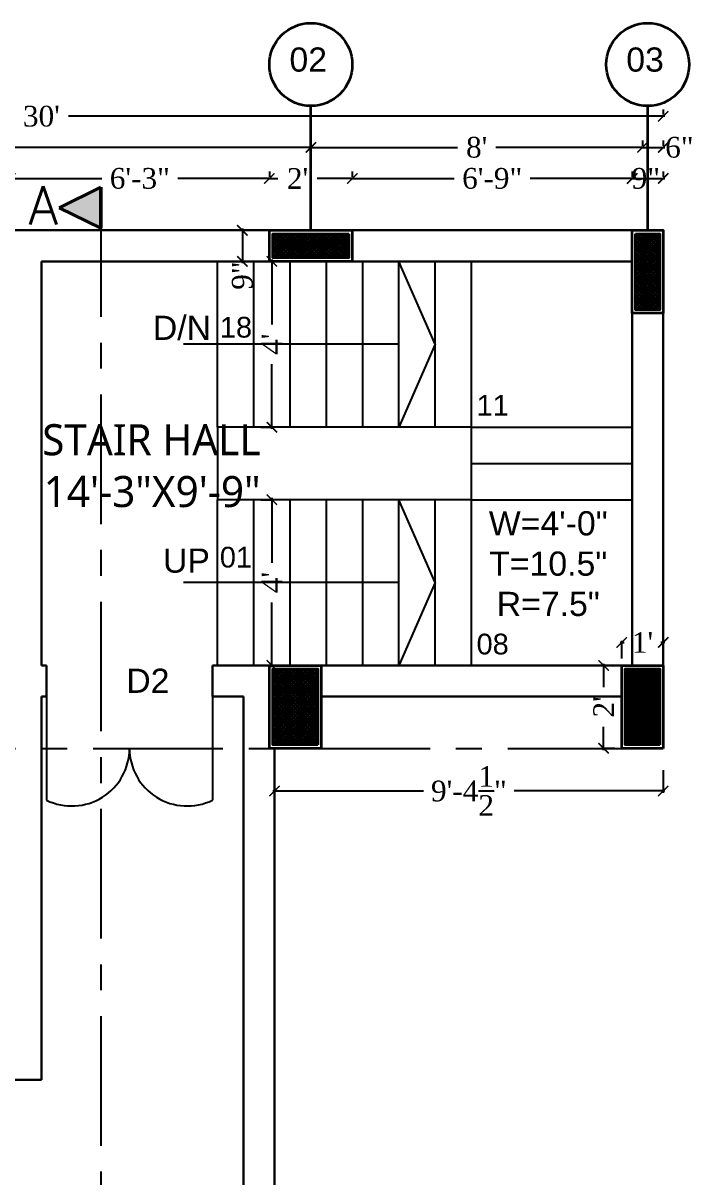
# Model space of a CAD drawing. Header units: inches. Extents: x 137014 to 144844, y -150241 to -148176.
# Drawn here: x 139849.5 to 140043.7, y -149718.4 to -149384.3 of the extents above; entities that cross this region are included whole.
import ezdxf

# ---------------------------------------------------------------- set-up
doc = ezdxf.new("R2010")
doc.units = ezdxf.units.IN
doc.header["$LTSCALE"] = 15
doc.header["$MEASUREMENT"] = 0
doc.header["$PDMODE"] = 2
doc.linetypes.add('CENTER', pattern=[2, 1.25, -0.25, 0.25, -0.25])
doc.linetypes.add('DASHEDX2', pattern=[1.5, 1, -0.5])
doc.layers.get('0').update_dxf_attribs({"linetype": 'CONTINUOUS'})
doc.layers.get('Defpoints').update_dxf_attribs({"linetype": 'CONTINUOUS'})
for name, color, linetype in [('COLUMN', 4, 'CONTINUOUS'), ('Column Hatch', 32, 'CONTINUOUS'), ('dimenion', 8, 'CONTINUOUS'), ('dooted', 7, 'DASHEDX2'), ('HATCH', 252, 'CONTINUOUS'), ('stair', 31, 'CONTINUOUS'), ('TEXT', 2, 'CONTINUOUS'), ('WINDOW', 140, 'CONTINUOUS')]:
    doc.layers.add(name, color=color, linetype=linetype)
for name, color, linetype, lineweight in [('DIMENSION', 251, 'CONTINUOUS', 15), ('tex2', 2, 'CONTINUOUS', 0), ('WALL', 1, 'CONTINUOUS', 30), ('WALLS', 1, 'CONTINUOUS', 50)]:
    doc.layers.add(name, color=color, linetype=linetype, lineweight=lineweight)
doc.styles.add('arial', font='times.ttf')
doc.styles.add('ROMANS', font='romans.shx')
doc.styles.get("Standard").update_dxf_attribs({"font": 'romand.shx', "height": 8})
doc.styles.add('times', font='times.ttf', dxfattribs={"height": 6})
doc.dimstyles.new('NAUMAN', dxfattribs={"dimtxt": 7, "dimasz": 3, "dimexe": 0.5, "dimexo": 2, "dimgap": 3, "dimtad": 0, "dimdec": 1, "dimzin": 0, "dimdsep": 46, "dimlunit": 4, "dimtxsty": 'times', "dimblk1": 'ARCHTICK', "dimblk2": 'ARCHTICK', "dimsah": 1, "dimcen": 0, "dimdle": 0.5, "dimclrd": 256, "dimclre": 256, "dimclrt": 2, "dimadec": 0, "dimazin": 0, "dimtfac": 1, "dimtdec": 1, "dimtix": 1, "dimtofl": 0, "dimtmove": 1, "dimatfit": 3, "dimldrblk": 'ARCHTICK', "dimfxl": 4, "dimtolj": 1, "dimtzin": 0, "dimarcsym": 0})

# ---------------------------------------------------------------- blocks, each defined once
blk = doc.blocks.new('_ARCHTICK')
at = {"color": 0, "linetype": 'ByBlock', "const_width": 0.15}
blk.add_lwpolyline([(-0.5, -0.5), (0.5, 0.5)], dxfattribs=at)
blk = doc.blocks.new('*D839')
at = {"layer": 'Defpoints', "color": 0, "ltscale": 5, "transparency": 16777216}
for p in [(140022.81, -149563.62), (140022.81, -149570.28), (140034.81, -149570.28)]:
    blk.add_point(p, dxfattribs=at)
at = {"layer": 'dimenion', "lineweight": -2, "ltscale": 5, "transparency": 16777216}
for p, q in [((140022.31, -149563.62), (140023.51, -149563.62)), ((140022.81, -149568.28), (140022.81, -149563.12)), ((140035.31, -149563.62), (140034.12, -149563.62)), ((140034.81, -149568.28), (140034.81, -149563.12))]:
    blk.add_line(p, q, dxfattribs=at)
at = {"layer": 'dimenion', "lineweight": -2, "ltscale": 5, "transparency": 16777216, "xscale": 3, "yscale": 3, "zscale": 3, "rotation": 180}
blk.add_blockref('_ARCHTICK', (140022.81, -149563.62), dxfattribs=at)
at = {"layer": 'dimenion', "lineweight": -2, "ltscale": 5, "transparency": 16777216, "xscale": 3, "yscale": 3, "zscale": 3}
blk.add_blockref('_ARCHTICK', (140034.81, -149563.62), dxfattribs=at)
at = {"layer": 'dimenion', "color": 2, "ltscale": 5, "transparency": 16777216, "insert": (140028.81, -149563.62), "char_height": 6, "attachment_point": 5, "style": 'times'}
blk.add_mtext("\\A1;1'", dxfattribs=at)
blk = doc.blocks.new('*D840')
at = {"layer": 'Defpoints', "color": 0, "ltscale": 5, "transparency": 16777216}
for p in [(140022.81, -149570.28), (140017.56, -149594.28), (140022.81, -149594.28)]:
    blk.add_point(p, dxfattribs=at)
at = {"layer": 'dimenion', "lineweight": -2, "ltscale": 5, "transparency": 16777216}
for p, q in [((140020.81, -149570.28), (140017.06, -149570.28)), ((140017.56, -149569.78), (140017.56, -149576.55)), ((140017.56, -149594.78), (140017.56, -149588.01)), ((140020.81, -149594.28), (140017.06, -149594.28))]:
    blk.add_line(p, q, dxfattribs=at)
at = {"layer": 'dimenion', "lineweight": -2, "ltscale": 5, "transparency": 16777216, "xscale": 3, "yscale": 3, "zscale": 3}
for p, rotation in [((140017.56, -149570.28), 90), ((140017.56, -149594.28), 270)]:
    blk.add_blockref('_ARCHTICK', p, dxfattribs=dict(at, rotation=rotation))
at = {"layer": 'dimenion', "color": 2, "ltscale": 5, "transparency": 16777216, "insert": (140017.56, -149582.28), "char_height": 6, "attachment_point": 5, "rotation": 90, "style": 'times'}
blk.add_mtext("\\A1;2'", dxfattribs=at)
blk = doc.blocks.new('*D841')
at = {"layer": 'Defpoints', "color": 0, "ltscale": 5, "transparency": 16777216}
for p in [(139916.8, -149444.28), (139912.99, -149453.28), (139916.8, -149453.28)]:
    blk.add_point(p, dxfattribs=at)
at = {"layer": 'dimenion', "lineweight": -2, "ltscale": 5, "transparency": 16777216}
for p, q in [((139914.8, -149444.28), (139912.49, -149444.28)), ((139912.99, -149443.78), (139912.99, -149453.78)), ((139914.8, -149453.28), (139912.49, -149453.28))]:
    blk.add_line(p, q, dxfattribs=at)
at = {"layer": 'dimenion', "lineweight": -2, "ltscale": 5, "transparency": 16777216, "xscale": 3, "yscale": 3, "zscale": 3}
for p, rotation in [((139912.99, -149444.28), 90), ((139912.99, -149453.28), 270)]:
    blk.add_blockref('_ARCHTICK', p, dxfattribs=dict(at, rotation=rotation))
at = {"layer": 'dimenion', "color": 2, "ltscale": 5, "transparency": 16777216, "insert": (139912.99, -149457.4), "char_height": 6, "attachment_point": 5, "rotation": 90, "style": 'times'}
blk.add_mtext('\\A1;9"', dxfattribs=at)
blk = doc.blocks.new('ddd')
at = {"layer": 'Column Hatch', "lineweight": 35}
h = blk.add_hatch(dxfattribs=at)
h.set_pattern_fill('ANSI37', color=256, scale=6, angle=270)
h.paths.add_polyline_path([(1, -23), (11, -23), (11, -1), (1, -1)])
at = {"layer": 'COLUMN', "lineweight": 35}
blk.add_lwpolyline([(0, -24), (12, -24), (12, 0), (0, 0)], close=True, dxfattribs=at)
at = {"layer": 'Column Hatch', "lineweight": 35}
blk.add_lwpolyline([(1, -23), (11, -23), (11, -1), (1, -1)], close=True, dxfattribs=at)
blk = doc.blocks.new('*D842')
at = {"layer": 'Defpoints', "color": 0, "ltscale": 5, "transparency": 16777216}
for p in [(139922.31, -149594.28), (140034.81, -149594.28), (139922.31, -149606.62)]:
    blk.add_point(p, dxfattribs=at)
at = {"layer": 'HATCH', "lineweight": -2, "ltscale": 5, "transparency": 16777216}
for p, q in [((139922.31, -149600.62), (139922.31, -149607.12)), ((140034.81, -149600.62), (140034.81, -149607.12)), ((139921.81, -149606.62), (139965.43, -149606.62)), ((140035.31, -149606.62), (139991.7, -149606.62))]:
    blk.add_line(p, q, dxfattribs=at)
at = {"layer": 'HATCH', "lineweight": -2, "ltscale": 5, "transparency": 16777216, "xscale": 3, "yscale": 3, "zscale": 3, "rotation": 180}
blk.add_blockref('_ARCHTICK', (139922.31, -149606.62), dxfattribs=at)
at = {"layer": 'HATCH', "lineweight": -2, "ltscale": 5, "transparency": 16777216, "xscale": 3, "yscale": 3, "zscale": 3}
blk.add_blockref('_ARCHTICK', (140034.81, -149606.62), dxfattribs=at)
at = {"layer": 'HATCH', "color": 2, "ltscale": 5, "transparency": 16777216, "insert": (139978.56, -149606.62), "char_height": 6, "attachment_point": 5, "style": 'times'}
blk.add_mtext('\\A1;9\'-4{\\H1.000000x;\\S1/2;}"', dxfattribs=at)
blk = doc.blocks.new('*D851')
at = {"layer": 'Defpoints', "color": 0, "ltscale": 5, "transparency": 16777216}
for p in [(139845.81, -149429.28), (139920.81, -149429.28), (139920.81, -149429.28)]:
    blk.add_point(p, dxfattribs=at)
at = {"layer": 'HATCH', "lineweight": -2, "ltscale": 5, "transparency": 16777216}
for p, q in [((139845.81, -149427.28), (139845.81, -149428.78)), ((139920.81, -149427.28), (139920.81, -149428.78)), ((139845.31, -149429.28), (139872.29, -149429.28)), ((139921.31, -149429.28), (139894.34, -149429.28))]:
    blk.add_line(p, q, dxfattribs=at)
at = {"layer": 'HATCH', "lineweight": -2, "ltscale": 5, "transparency": 16777216, "xscale": 3, "yscale": 3, "zscale": 3, "rotation": 180}
blk.add_blockref('_ARCHTICK', (139845.81, -149429.28), dxfattribs=at)
at = {"layer": 'HATCH', "lineweight": -2, "ltscale": 5, "transparency": 16777216, "xscale": 3, "yscale": 3, "zscale": 3}
blk.add_blockref('_ARCHTICK', (139920.81, -149429.28), dxfattribs=at)
at = {"layer": 'HATCH', "color": 2, "ltscale": 5, "transparency": 16777216, "insert": (139883.31, -149429.28), "char_height": 6, "attachment_point": 5, "style": 'times'}
blk.add_mtext('\\A1;6\'-3"', dxfattribs=at)
blk = doc.blocks.new('*D852')
at = {"layer": 'Defpoints', "color": 0, "ltscale": 5, "transparency": 16777216}
for p in [(139920.81, -149429.28), (139944.81, -149429.28), (139944.81, -149429.28)]:
    blk.add_point(p, dxfattribs=at)
at = {"layer": 'HATCH', "lineweight": -2, "ltscale": 5, "transparency": 16777216}
for p, q in [((139920.81, -149427.28), (139920.81, -149428.78)), ((139944.81, -149427.28), (139944.81, -149428.78)), ((139920.31, -149429.28), (139923.23, -149429.28)), ((139945.31, -149429.28), (139934.69, -149429.28))]:
    blk.add_line(p, q, dxfattribs=at)
at = {"layer": 'HATCH', "lineweight": -2, "ltscale": 5, "transparency": 16777216, "xscale": 3, "yscale": 3, "zscale": 3, "rotation": 180}
blk.add_blockref('_ARCHTICK', (139920.81, -149429.28), dxfattribs=at)
at = {"layer": 'HATCH', "lineweight": -2, "ltscale": 5, "transparency": 16777216, "xscale": 3, "yscale": 3, "zscale": 3}
blk.add_blockref('_ARCHTICK', (139944.81, -149429.28), dxfattribs=at)
at = {"layer": 'HATCH', "color": 2, "ltscale": 5, "transparency": 16777216, "insert": (139928.96, -149429.28), "char_height": 6, "attachment_point": 5, "style": 'times'}
blk.add_mtext("\\A1;2'", dxfattribs=at)
blk = doc.blocks.new('*D853')
at = {"layer": 'Defpoints', "color": 0, "ltscale": 5, "transparency": 16777216}
for p in [(139944.81, -149429.28), (140025.81, -149429.28), (140025.81, -149429.28)]:
    blk.add_point(p, dxfattribs=at)
at = {"layer": 'HATCH', "lineweight": -2, "ltscale": 5, "transparency": 16777216}
for p, q in [((139944.81, -149427.28), (139944.81, -149428.78)), ((140025.81, -149427.28), (140025.81, -149428.78)), ((139944.31, -149429.28), (139974.29, -149429.28)), ((140026.31, -149429.28), (139996.34, -149429.28))]:
    blk.add_line(p, q, dxfattribs=at)
at = {"layer": 'HATCH', "lineweight": -2, "ltscale": 5, "transparency": 16777216, "xscale": 3, "yscale": 3, "zscale": 3, "rotation": 180}
blk.add_blockref('_ARCHTICK', (139944.81, -149429.28), dxfattribs=at)
at = {"layer": 'HATCH', "lineweight": -2, "ltscale": 5, "transparency": 16777216, "xscale": 3, "yscale": 3, "zscale": 3}
blk.add_blockref('_ARCHTICK', (140025.81, -149429.28), dxfattribs=at)
at = {"layer": 'HATCH', "color": 2, "ltscale": 5, "transparency": 16777216, "insert": (139985.31, -149429.28), "char_height": 6, "attachment_point": 5, "style": 'times'}
blk.add_mtext('\\A1;6\'-9"', dxfattribs=at)
blk = doc.blocks.new('*D854')
at = {"layer": 'Defpoints', "color": 0, "ltscale": 5, "transparency": 16777216}
for p in [(140025.81, -149429.28), (140034.81, -149429.28), (140034.81, -149429.28)]:
    blk.add_point(p, dxfattribs=at)
at = {"layer": 'HATCH', "lineweight": -2, "ltscale": 5, "transparency": 16777216}
for p, q in [((140025.81, -149427.28), (140025.81, -149428.78)), ((140034.81, -149427.28), (140034.81, -149428.78)), ((140025.31, -149429.28), (140035.31, -149429.28))]:
    blk.add_line(p, q, dxfattribs=at)
at = {"layer": 'HATCH', "lineweight": -2, "ltscale": 5, "transparency": 16777216, "xscale": 3, "yscale": 3, "zscale": 3, "rotation": 180}
blk.add_blockref('_ARCHTICK', (140025.81, -149429.28), dxfattribs=at)
at = {"layer": 'HATCH', "lineweight": -2, "ltscale": 5, "transparency": 16777216, "xscale": 3, "yscale": 3, "zscale": 3}
blk.add_blockref('_ARCHTICK', (140034.81, -149429.28), dxfattribs=at)
at = {"layer": 'HATCH', "color": 2, "ltscale": 5, "transparency": 16777216, "insert": (140029.79, -149429.28), "char_height": 6, "attachment_point": 5, "style": 'times'}
blk.add_mtext('\\A1;9"', dxfattribs=at)
blk = doc.blocks.new('*D855')
at = {"layer": 'Defpoints', "color": 0, "ltscale": 5, "transparency": 16777216}
for p in [(139682.31, -149420.28), (139932.81, -149420.28), (139932.81, -149420.28)]:
    blk.add_point(p, dxfattribs=at)
at = {"layer": 'HATCH', "lineweight": -2, "ltscale": 5, "transparency": 16777216}
for p, q in [((139681.81, -149420.28), (139789.92, -149420.28)), ((139682.31, -149418.28), (139682.31, -149419.78)), ((139933.31, -149420.28), (139825.21, -149420.28)), ((139932.81, -149418.28), (139932.81, -149419.78))]:
    blk.add_line(p, q, dxfattribs=at)
at = {"layer": 'HATCH', "lineweight": -2, "ltscale": 5, "transparency": 16777216, "xscale": 3, "yscale": 3, "zscale": 3, "rotation": 180}
blk.add_blockref('_ARCHTICK', (139682.31, -149420.28), dxfattribs=at)
at = {"layer": 'HATCH', "lineweight": -2, "ltscale": 5, "transparency": 16777216, "xscale": 3, "yscale": 3, "zscale": 3}
blk.add_blockref('_ARCHTICK', (139932.81, -149420.28), dxfattribs=at)
at = {"layer": 'HATCH', "color": 2, "ltscale": 5, "transparency": 16777216, "insert": (139807.56, -149420.28), "char_height": 6, "attachment_point": 5, "style": 'times'}
blk.add_mtext('\\A1;20\'-10{\\H1.000000x;\\S1/2;}"', dxfattribs=at)
blk = doc.blocks.new('*D856')
at = {"layer": 'Defpoints', "color": 0, "ltscale": 5, "transparency": 16777216}
for p in [(139932.81, -149420.28), (140028.81, -149420.28), (140028.81, -149420.28)]:
    blk.add_point(p, dxfattribs=at)
at = {"layer": 'HATCH', "lineweight": -2, "ltscale": 5, "transparency": 16777216}
for p, q in [((139932.31, -149420.28), (139975.26, -149420.28)), ((139932.81, -149418.28), (139932.81, -149419.78)), ((140029.31, -149420.28), (139986.37, -149420.28)), ((140028.81, -149418.28), (140028.81, -149419.78))]:
    blk.add_line(p, q, dxfattribs=at)
at = {"layer": 'HATCH', "lineweight": -2, "ltscale": 5, "transparency": 16777216, "xscale": 3, "yscale": 3, "zscale": 3, "rotation": 180}
blk.add_blockref('_ARCHTICK', (139932.81, -149420.28), dxfattribs=at)
at = {"layer": 'HATCH', "lineweight": -2, "ltscale": 5, "transparency": 16777216, "xscale": 3, "yscale": 3, "zscale": 3}
blk.add_blockref('_ARCHTICK', (140028.81, -149420.28), dxfattribs=at)
at = {"layer": 'HATCH', "color": 2, "ltscale": 5, "transparency": 16777216, "insert": (139980.81, -149420.28), "char_height": 6, "attachment_point": 5, "style": 'times'}
blk.add_mtext("\\A1;8'", dxfattribs=at)
blk = doc.blocks.new('*D857')
at = {"layer": 'Defpoints', "color": 0, "ltscale": 5, "transparency": 16777216}
for p in [(140028.81, -149420.28), (140034.81, -149420.28), (140034.81, -149420.28)]:
    blk.add_point(p, dxfattribs=at)
at = {"layer": 'HATCH', "lineweight": -2, "ltscale": 5, "transparency": 16777216}
for p, q in [((140028.31, -149420.28), (140035.31, -149420.28)), ((140028.81, -149418.28), (140028.81, -149419.78)), ((140034.81, -149418.28), (140034.81, -149419.78))]:
    blk.add_line(p, q, dxfattribs=at)
at = {"layer": 'HATCH', "lineweight": -2, "ltscale": 5, "transparency": 16777216, "xscale": 3, "yscale": 3, "zscale": 3, "rotation": 180}
blk.add_blockref('_ARCHTICK', (140028.81, -149420.28), dxfattribs=at)
at = {"layer": 'HATCH', "lineweight": -2, "ltscale": 5, "transparency": 16777216, "xscale": 3, "yscale": 3, "zscale": 3}
blk.add_blockref('_ARCHTICK', (140034.81, -149420.28), dxfattribs=at)
at = {"layer": 'HATCH', "color": 2, "ltscale": 5, "transparency": 16777216, "insert": (140039.49, -149420.28), "char_height": 6, "attachment_point": 5, "style": 'times'}
blk.add_mtext('\\A1;6"', dxfattribs=at)
blk = doc.blocks.new('*D861')
at = {"layer": 'Defpoints', "color": 0, "ltscale": 5, "transparency": 16777216}
for p in [(139674.81, -149411.28), (140034.81, -149411.28), (140034.81, -149411.28)]:
    blk.add_point(p, dxfattribs=at)
at = {"layer": 'HATCH', "lineweight": -2, "ltscale": 5, "transparency": 16777216}
for p, q in [((139674.31, -149411.28), (139846.95, -149411.28)), ((139674.81, -149409.28), (139674.81, -149410.78)), ((140035.31, -149411.28), (139862.67, -149411.28)), ((140034.81, -149409.28), (140034.81, -149410.78))]:
    blk.add_line(p, q, dxfattribs=at)
at = {"layer": 'HATCH', "lineweight": -2, "ltscale": 5, "transparency": 16777216, "xscale": 3, "yscale": 3, "zscale": 3, "rotation": 180}
blk.add_blockref('_ARCHTICK', (139674.81, -149411.28), dxfattribs=at)
at = {"layer": 'HATCH', "lineweight": -2, "ltscale": 5, "transparency": 16777216, "xscale": 3, "yscale": 3, "zscale": 3}
blk.add_blockref('_ARCHTICK', (140034.81, -149411.28), dxfattribs=at)
at = {"layer": 'HATCH', "color": 2, "ltscale": 5, "transparency": 16777216, "insert": (139854.81, -149411.28), "char_height": 6, "attachment_point": 5, "style": 'times'}
blk.add_mtext("\\A1;30'", dxfattribs=at)
blk = doc.blocks.new('*D979')
at = {"layer": 'Defpoints', "color": 0, "ltscale": 5, "transparency": 16777216}
for p in [(139916.31, -149453.28), (139916.31, -149501.28), (139921.54, -149501.28)]:
    blk.add_point(p, dxfattribs=at)
at = {"layer": 'dimenion', "lineweight": -2, "ltscale": 5, "transparency": 16777216}
for p, q in [((139918.31, -149453.28), (139922.04, -149453.28)), ((139921.54, -149452.78), (139921.54, -149471.53)), ((139921.54, -149501.78), (139921.54, -149483.04)), ((139918.31, -149501.28), (139922.04, -149501.28))]:
    blk.add_line(p, q, dxfattribs=at)
at = {"layer": 'dimenion', "lineweight": -2, "ltscale": 5, "transparency": 16777216, "xscale": 3, "yscale": 3, "zscale": 3}
for p, rotation in [((139921.54, -149453.28), 90), ((139921.54, -149501.28), 270)]:
    blk.add_blockref('_ARCHTICK', p, dxfattribs=dict(at, rotation=rotation))
at = {"layer": 'dimenion', "color": 2, "ltscale": 5, "transparency": 16777216, "insert": (139921.54, -149477.28), "char_height": 6, "attachment_point": 5, "rotation": 90, "style": 'times'}
blk.add_mtext("\\A1;4'", dxfattribs=at)
blk = doc.blocks.new('*D980')
at = {"layer": 'Defpoints', "color": 0, "ltscale": 5, "transparency": 16777216}
for p in [(139916.31, -149522.28), (139916.31, -149570.28), (139921.54, -149570.28)]:
    blk.add_point(p, dxfattribs=at)
at = {"layer": 'dimenion', "lineweight": -2, "ltscale": 5, "transparency": 16777216}
for p, q in [((139918.31, -149522.28), (139922.04, -149522.28)), ((139921.54, -149521.78), (139921.54, -149540.53)), ((139921.54, -149570.78), (139921.54, -149552.04)), ((139918.31, -149570.28), (139922.04, -149570.28))]:
    blk.add_line(p, q, dxfattribs=at)
at = {"layer": 'dimenion', "lineweight": -2, "ltscale": 5, "transparency": 16777216, "xscale": 3, "yscale": 3, "zscale": 3}
for p, rotation in [((139921.54, -149522.28), 90), ((139921.54, -149570.28), 270)]:
    blk.add_blockref('_ARCHTICK', p, dxfattribs=dict(at, rotation=rotation))
at = {"layer": 'dimenion', "color": 2, "ltscale": 5, "transparency": 16777216, "insert": (139921.54, -149546.28), "char_height": 6, "attachment_point": 5, "rotation": 90, "style": 'times'}
blk.add_mtext("\\A1;4'", dxfattribs=at)

msp = doc.modelspace()

# ---------------------------------------------------------------- hatches: boundary and pattern name
at = {"layer": 'Column Hatch', "lineweight": 35}
h = msp.add_hatch(dxfattribs=at)
h.set_pattern_fill('ANSI37', color=256, scale=0.25, angle=-90)
h.set_pattern_definition([(315, (139785.8148, -149444.28335), (0.561266, 0.561266), []), (45, (139785.8148, -149444.28335), (-0.561266, 0.561266), [])])
h.paths.add_polyline_path([(139943.81484, -149445.28335), (139943.81484, -149452.28335), (139921.81484, -149452.28335), (139921.81484, -149445.28335)])
h = msp.add_hatch(dxfattribs=at)
h.set_pattern_fill('ANSI37', color=256, scale=0.25)
h.set_pattern_definition([(45, (140025.8148, -149603.28335), (-0.561266, 0.561266), []), (135, (140025.8148, -149603.28335), (-0.561266, -0.561266), [])])
h.paths.add_polyline_path([(140026.81484, -149445.28335), (140033.81484, -149445.28335), (140033.81484, -149467.28335), (140026.81484, -149467.28335)])
h = msp.add_hatch(dxfattribs=at)
h.set_pattern_fill('ANSI37', color=256, scale=0.25)
h.set_pattern_definition([(45, (139776.8148, -149570.28335), (-0.561266, 0.561266), []), (135, (139776.8148, -149570.28335), (-0.561266, -0.561266), [])])
h.paths.add_polyline_path([(139934.81484, -149593.28335), (139921.81484, -149593.28335), (139921.81484, -149571.28335), (139934.81484, -149571.28335)])
at = {"layer": 'DIMENSION', "ltscale": 5}
msp.add_hatch(color=256, dxfattribs=at).paths.add_polyline_path([(139859.99432, -149437.76768), (139872.02182, -149443.70439), (139872.02182, -149431.83098)])

# ---------------------------------------------------------------- linework, layer by layer
at = {"layer": 'COLUMN', "lineweight": 35}
msp.add_line((139932.81484, -149444.28335), (139932.81484, -149408.28335), dxfattribs=at)
msp.add_lwpolyline([(140030.31484, -149444.28335), (140030.31484, -149408.28335)], dxfattribs=at)
for points in [[(139944.81484, -149444.28335), (139944.81484, -149453.28335), (139920.81484, -149453.28335), (139920.81484, -149444.28335)], [(140025.81484, -149444.28335), (140034.81484, -149444.28335), (140034.81484, -149468.28335), (140025.81484, -149468.28335)], [(139935.81484, -149594.28335), (139920.81484, -149594.28335), (139920.81484, -149570.28335), (139935.81484, -149570.28335)]]:
    msp.add_lwpolyline(points, close=True, dxfattribs=at)
for centre in [(139932.81484, -149396.28335), (140030.31484, -149396.28335)]:
    msp.add_circle(centre, 12, dxfattribs=at)
at = {"layer": 'Column Hatch', "lineweight": 35}
for points in [[(139943.81484, -149445.28335), (139943.81484, -149452.28335), (139921.81484, -149452.28335), (139921.81484, -149445.28335)], [(140026.81484, -149445.28335), (140033.81484, -149445.28335), (140033.81484, -149467.28335), (140026.81484, -149467.28335)], [(139934.81484, -149593.28335), (139921.81484, -149593.28335), (139921.81484, -149571.28335), (139934.81484, -149571.28335)]]:
    msp.add_lwpolyline(points, close=True, dxfattribs=at)
at = {"layer": 'dooted', "linetype": 'CENTER', "ltscale": 2}
for p, q in [((139872.02182, -149431.83098), (139872.02182, -150215.89934)), ((139689.81484, -149594.28335), (140025.81484, -149594.28335))]:
    msp.add_line(p, q, dxfattribs=at)
at = {"layer": 'stair'}
for p, q in [((139905.81484, -149501.28335), (139905.81484, -149453.28335)), ((139916.31484, -149501.28335), (139916.31484, -149453.28335)), ((139926.81484, -149501.28335), (139926.81484, -149453.28335)), ((139937.31484, -149501.28335), (139937.31484, -149453.28335)), ((139947.81484, -149501.28335), (139947.81484, -149453.28335)), ((139958.31484, -149501.28335), (139958.31484, -149453.28335)), ((139968.81484, -149477.28335), (139958.31484, -149453.28335)), ((139968.81484, -149501.28335), (139968.81484, -149453.28335)), ((139979.31484, -149501.28335), (139979.31484, -149453.28335)), ((139958.31484, -149477.28335), (139895.92958, -149477.28335)), ((139968.81484, -149477.28335), (139958.31484, -149501.28335)), ((139979.31484, -149501.28335), (139905.81484, -149501.28335)), ((139905.81484, -149501.28335), (139905.81484, -149522.28335)), ((139979.31484, -149501.28335), (140025.81484, -149501.28335)), ((139979.31484, -149522.28335), (139979.31484, -149501.28335)), ((139979.31484, -149511.78335), (140025.81484, -149511.78335)), ((139905.81484, -149570.28335), (139905.81484, -149522.28335)), ((139979.31484, -149522.28335), (139905.81484, -149522.28335)), ((139916.31484, -149570.28335), (139916.31484, -149522.28335)), ((139926.81484, -149570.28335), (139926.81484, -149522.28335)), ((139937.31484, -149570.28335), (139937.31484, -149522.28335)), ((139947.81484, -149570.28335), (139947.81484, -149522.28335)), ((139958.31484, -149570.28335), (139958.31484, -149522.28335)), ((139968.81484, -149546.28335), (139958.31484, -149522.28335)), ((139968.81484, -149570.28335), (139968.81484, -149522.28335)), ((139979.31484, -149570.28335), (139979.31484, -149522.28335)), ((139979.31484, -149522.28335), (140025.81484, -149522.28335)), ((139958.31484, -149546.28335), (139895.92958, -149546.28335)), ((139968.81484, -149546.28335), (139958.31484, -149570.28335))]:
    msp.add_line(p, q, dxfattribs=at)
at = {"layer": 'WALL'}
for p, q in [((139920.81484, -149444.28335), (139845.81484, -149444.28335)), ((140025.81484, -149444.28335), (139944.81484, -149444.28335)), ((139920.81484, -149453.28335), (139854.81484, -149453.28335)), ((139854.81484, -149570.28335), (139854.81484, -149453.28335)), ((139944.81484, -149453.28335), (140025.81484, -149453.28335)), ((140025.81484, -149570.28335), (140025.81484, -149468.28335)), ((140034.81484, -149588.28335), (140034.81484, -149468.28335)), ((139854.81484, -149570.28335), (139856.31484, -149570.28335)), ((139856.31484, -149570.28335), (139856.31484, -149579.28335)), ((139904.31484, -149570.28335), (140025.81484, -149570.28335)), ((139904.31484, -149570.28335), (139904.31484, -149579.28335)), ((139929.81484, -149570.28335), (139920.81484, -149570.28335)), ((139856.31484, -149579.28335), (139854.81484, -149579.28335)), ((139854.81484, -149690.28335), (139854.81484, -149579.28335)), ((139904.31484, -149579.28335), (139913.31484, -149579.28335)), ((139913.31484, -149741.28335), (139913.31484, -149579.28335)), ((139935.81484, -149579.28335), (140022.81484, -149579.28335)), ((139922.31484, -149732.28335), (139922.31484, -149594.28335)), ((139731.81484, -149690.28335), (139854.81484, -149690.28335))]:
    msp.add_line(p, q, dxfattribs=at)
at = {"layer": 'WALLS', "ltscale": 5}
for p, q in [((139859.99432, -149437.76768), (139872.02182, -149431.83098)), ((139872.02182, -149443.70439), (139872.02182, -149431.83098)), ((139872.02182, -149443.70439), (139859.99432, -149437.76768))]:
    msp.add_line(p, q, dxfattribs=at)
at = {"layer": 'WINDOW'}
for p, q in [((139856.31484, -149579.28335), (139856.31484, -149609.28335)), ((139904.31484, -149579.28335), (139904.31484, -149609.28335))]:
    msp.add_line(p, q, dxfattribs=at)
for centre, start, end in [((139863.62734, -149594.28335), 244.0107664, 0), ((139897.00234, -149594.28335), 180, 295.9892336)]:
    msp.add_arc(centre, 16.6875, start, end, dxfattribs=at)

# ---------------------------------------------------------------- block references
at = {"layer": 'COLUMN', "xscale": -1}
msp.add_blockref('ddd', (140034.81484, -149570.28335), dxfattribs=at)

# ---------------------------------------------------------------- texts
at = {"layer": 'tex2', "char_height": 7, "attachment_point": 5, "style": 'arial'}
for s, insert in [('{\\fArial|b0|i0|c0|p34;02}', (139932.05418, -149394.89448)), ('{\\fArial|b0|i0|c0|p34;03}', (140029.55418, -149394.89448)), ('{\\fArial|b0|i0|c0|p34;W=4\'-0"\\PT=10.5"\\PR=7.5"}', (140001.53608, -149540.84293)), ('{\\fArial|b0|i0|c0|p34;UP}', (139896.81125, -149539.97329)), ('{\\fArial|b0|i0|c0|p34;D2}', (139885.63555, -149574.71161))]:
    msp.add_mtext(s, dxfattribs=dict(at, insert=insert))
at = {"layer": 'tex2', "width": 31.2334731, "attachment_point": 5, "style": 'arial'}
for s, insert, char_height in [('{\\fArial|b0|i0|c0|p34;D/N}', (139895.50987, -149472.56672), 7), ('{\\fArial|b0|i0|c0|p34;18}', (139911.13344, -149472.38871), 6), ('{\\fArial|b0|i0|c0|p34;11}', (139985.44334, -149494.97065), 6), ('{\\fArial|b0|i0|c0|p34;01}', (139911.13344, -149538.96634), 6), ('{\\fArial|b0|i0|c0|p34;08}', (139985.44334, -149564.12667), 6)]:
    msp.add_mtext(s, dxfattribs=dict(at, insert=insert, char_height=char_height))
at = {"layer": 'TEXT', "style": 'ROMANS'}
msp.add_text('A', height=11.088, dxfattribs=at).set_placement((139851.08088, -149442.61719))
at = {"layer": 'TEXT', "insert": (139918.26535, -149500.41852), "char_height": 9, "width": 62.8657576, "attachment_point": 3}
msp.add_mtext('{\\fTrebuchet MS|b0|i0|c0|p34;STAIR HALL\\P14\'-3"X9\'-9"}', dxfattribs=at)

# ---------------------------------------------------------------- dimensions: what is measured, and where the dimension line sits
at = {"layer": 'dimenion', "ltscale": 5}
for base, p1, p2, angle, picture, middle in [((139912.99218, -149453.28335), (139916.79695, -149444.28335), (139916.79695, -149453.28335), 270, '*D841', (139912.99218, -149457.40316)), ((140022.81484, -149563.62142), (140034.81484, -149570.28335), (140022.81484, -149570.28335), 180, '*D839', (140028.81484, -149563.62142))]:
    dim = msp.add_linear_dim(base=base, p1=p1, p2=p2, angle=angle, dimstyle='NAUMAN', dxfattribs=at)
    dim.commit()
    dim.dimension.update_dxf_attribs({"geometry": picture, "text_midpoint": middle, "dimtype": 161})
for p1, p2, distance, picture, middle in [((139916.31484, -149453.28335), (139916.31484, -149501.28335), 5.22922, '*D979', (139921.54406, -149477.28335)), ((139916.31484, -149522.28335), (139916.31484, -149570.28335), 5.22922, '*D980', (139921.54406, -149546.28335)), ((140022.81484, -149570.28335), (140022.81484, -149594.28335), -5.25284, '*D840', (140017.56199, -149582.28335))]:
    dim = msp.add_aligned_dim(p1=p1, p2=p2, distance=distance, dimstyle='NAUMAN', dxfattribs=at)
    dim.commit()
    dim.dimension.update_dxf_attribs({"geometry": picture, "text_midpoint": middle})
at = {"layer": 'HATCH', "ltscale": 5}
dim = msp.add_linear_dim(base=(140034.81484, -149411.28335), p1=(139674.81484, -149411.28335), p2=(140034.81484, -149411.28335), dimstyle='NAUMAN', dxfattribs=at)
dim.commit()
dim.dimension.update_dxf_attribs({"geometry": '*D861', "text_midpoint": (139854.81484, -149411.28335)})
for p1, p2, picture, middle in [((139682.31484, -149420.28335), (139932.81484, -149420.28335), '*D855', (139807.56484, -149420.28335)), ((139932.81484, -149420.28335), (140028.81484, -149420.28335), '*D856', (139980.81484, -149420.28335)), ((139845.81484, -149429.28335), (139920.81484, -149429.28335), '*D851', (139883.31484, -149429.28335)), ((139944.81484, -149429.28335), (140025.81484, -149429.28335), '*D853', (139985.31484, -149429.28335))]:
    dim = msp.add_aligned_dim(p1=p1, p2=p2, distance=0, dimstyle='NAUMAN', dxfattribs=at)
    dim.commit()
    dim.dimension.update_dxf_attribs({"geometry": picture, "text_midpoint": middle})
for base, p1, p2, picture, middle in [((140034.81484, -149420.28335), (140028.81484, -149420.28335), (140034.81484, -149420.28335), '*D857', (140039.48642, -149420.28335)), ((139944.81484, -149429.28335), (139920.81484, -149429.28335), (139944.81484, -149429.28335), '*D852', (139928.95689, -149429.28335)), ((140034.81484, -149429.28335), (140025.81484, -149429.28335), (140034.81484, -149429.28335), '*D854', (140029.79021, -149429.28335))]:
    dim = msp.add_linear_dim(base=base, p1=p1, p2=p2, angle=0, dimstyle='NAUMAN', dxfattribs=at)
    dim.commit()
    dim.dimension.update_dxf_attribs({"geometry": picture, "text_midpoint": middle, "dimtype": 161})
dim = msp.add_linear_dim(base=(139922.31484, -149606.61994), p1=(140034.81484, -149594.28335), p2=(139922.31484, -149594.28335), dimstyle='NAUMAN', override={"dimfxl": 6, "dimfxlon": 1, "dimarcsym": 1}, dxfattribs=at)
dim.commit()
dim.dimension.update_dxf_attribs({"geometry": '*D842', "text_midpoint": (139978.56484, -149606.61994)})

doc.saveas('drawing.dxf')
